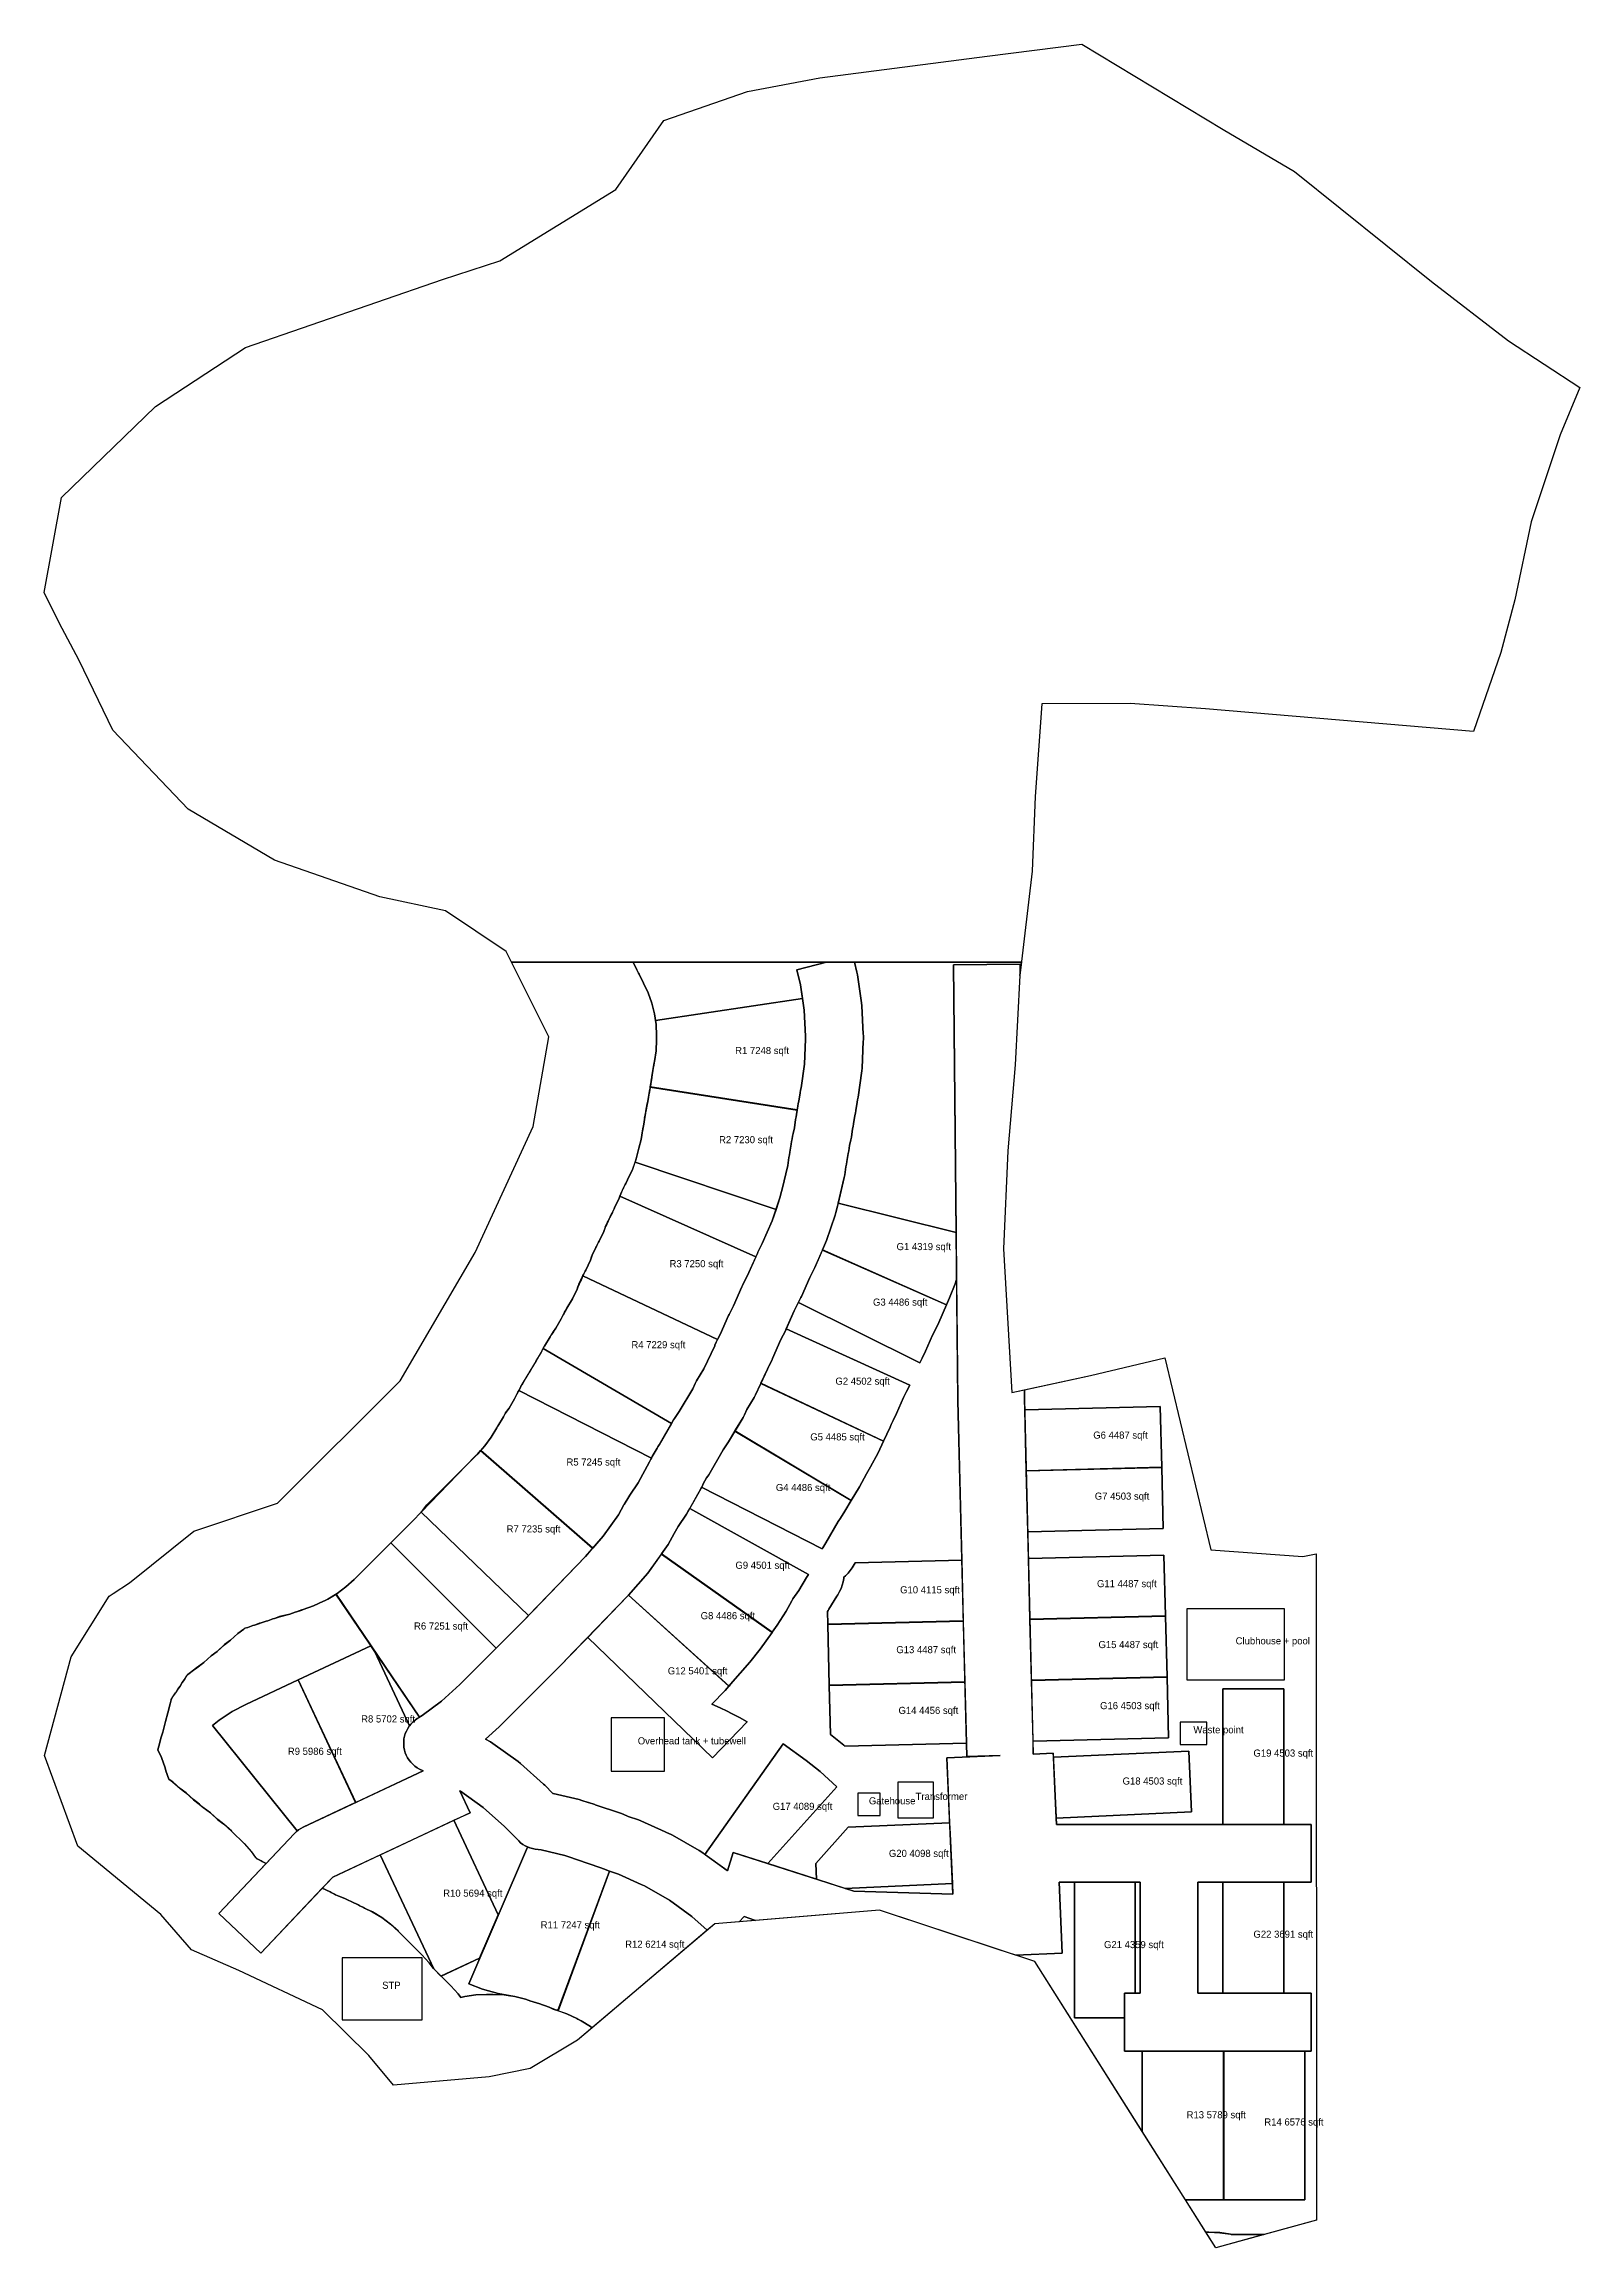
# Model space of a CAD drawing. Header units: metres. Extents: x 119 to 464, y -551 to -55.
import ezdxf

# ---------------------------------------------------------------- set-up
doc = ezdxf.new("R2010")
doc.units = ezdxf.units.M
for name, color, linetype in [('AMENITIES', 6, 'Continuous'), ('COLONY', 3, 'Continuous'), ('GARDENS', 82, 'Continuous'), ('PLOTS', 1, 'Continuous'), ('RESORT', 2, 'Continuous'), ('RIVER_PARK', 62, 'Continuous'), ('ROADS', 8, 'Continuous'), ('TEXT', 7, 'Continuous')]:
    doc.layers.add(name, color=color, linetype=linetype)

msp = doc.modelspace()

# ---------------------------------------------------------------- linework, layer by layer
at = {"layer": 'AMENITIES'}
for points in [[(398, -423), (398, -407), (376, -407), (376, -423), (398, -423)], [(258.5, -443.5), (258.5, -431.5), (246.5, -431.5), (246.5, -443.5), (258.5, -443.5)], [(380.5, -437.5), (380.5, -432.5), (374.5, -432.5), (374.5, -437.5), (380.5, -437.5)], [(319, -454), (319, -446), (311, -446), (311, -454), (319, -454)], [(307, -453.5), (307, -448.5), (302, -448.5), (302, -453.5), (307, -453.5)], [(204, -499.5), (204, -485.5), (186, -485.5), (186, -499.5), (204, -499.5)]]:
    msp.add_lwpolyline(points, close=True, dxfattribs=at)
at = {"layer": 'COLONY'}
msp.add_lwpolyline([(134.46, -403.57), (134.47, -403.57), (138.14, -401.17), (152.63, -389.56), (171.45, -383.25), (199.04, -355.71), (215.94, -326.8), (228.99, -298.46), (232.53, -278.27), (224.09, -261.53), (338.8, -261.53), (338.45, -264.51), (337.37, -284.59), (335.73, -303.96), (334.81, -325.98), (336.67, -358.3), (354.35, -354.51), (371.09, -350.54), (381.41, -393.75), (402.15, -395.22), (405.14, -394.62), (405.22, -544.52), (382.54, -550.79), (341.84, -486.36), (306.87, -474.77), (269.83, -477.85), (238.95, -504.08), (228.26, -510.4), (219.08, -512.33), (197.55, -514.21), (192, -507.53), (181.61, -497.21), (162.72, -488.41), (152.07, -483.7), (145.18, -475.79), (126.55, -460.41), (119.01, -439.97), (125.07, -417.78), (133.6, -404.13), (134.46, -403.57)], close=True, dxfattribs=at)
at = {"layer": 'GARDENS'}
for points in [[(294.97, -261.53), (288.27, -263.2), (289.12, -266.59), (289.58, -269.71), (256.5, -274.62), (256.28, -273.12), (256.28, -273.12), (255.68, -270.74), (255.68, -270.74), (254.86, -268.43), (254.86, -268.43), (253.81, -266.21), (253.81, -266.21), (253.68, -266), (253.31, -265.21), (253.31, -265.21), (253.18, -265), (252.81, -264.21), (252.81, -264.21), (252.68, -264), (252.31, -263.21), (252.31, -263.21), (252.18, -263), (251.81, -262.21), (251.81, -262.21), (251.68, -262), (251.46, -261.53), (294.97, -261.53)], [(323.5, -262.08), (324.12, -322.36), (297.61, -315.72), (298.96, -309.98), (299.07, -309.39), (299.33, -307.52), (299.46, -306.98), (299.57, -306.39), (299.83, -304.52), (299.96, -303.98), (300.07, -303.39), (300.16, -302.75), (300.46, -301.48), (300.57, -300.89), (300.83, -299.02), (300.96, -298.48), (301.07, -297.89), (301.33, -296.02), (301.46, -295.48), (301.57, -294.89), (301.83, -293.02), (301.96, -292.48), (302.07, -291.89), (302.91, -285.92), (302.96, -285.32), (303.24, -279.3), (303.25, -279), (303.25, -278), (303.24, -277.68), (302.93, -271.31), (302.87, -270.68), (301.93, -264.37), (301.81, -263.74), (301.25, -261.53), (338.8, -261.53), (338.52, -263.94), (338.5, -261.92), (323.5, -262.08)], [(255.64, -287.59), (255.54, -288.14), (255.64, -287.45), (255.64, -287.45), (255.64, -287.43), (255.69, -287.23), (255.64, -287.59)], [(256.14, -284.59), (256.04, -285.14), (256.14, -284.45), (256.14, -284.45), (256.14, -284.43), (256.19, -284.23), (256.14, -284.59)], [(255.14, -290.59), (255.04, -291.14), (255.14, -290.45), (255.14, -290.45), (255.14, -290.43), (255.19, -290.23), (255.14, -290.59)], [(288.39, -294.72), (288.38, -294.77), (288.38, -294.77), (255.32, -289.62), (255.33, -289.57), (288.39, -294.72)], [(254.15, -296), (254.14, -296.09), (254.04, -296.64), (254.14, -295.95), (254.14, -295.95), (254.14, -295.93), (254.24, -295.53), (254.15, -296)], [(254.32, -295.13), (254.46, -294.14), (254.62, -293.52), (254.32, -295.13)], [(253.64, -299.09), (253.54, -299.64), (253.64, -298.95), (253.64, -298.95), (253.64, -298.93), (253.69, -298.73), (253.64, -299.09)], [(283.62, -317.15), (282.77, -319.7), (280.51, -324.8), (279.53, -326.75), (279.4, -327.02), (279.06, -327.79), (248.5, -314.16), (248.84, -313.22), (249.18, -312.5), (249.31, -312.29), (249.31, -312.29), (249.68, -311.5), (249.81, -311.29), (249.81, -311.29), (250.18, -310.5), (250.31, -310.29), (250.31, -310.29), (251.36, -308.07), (251.36, -308.07), (251.92, -306.48), (283.62, -317.15)], [(247.2, -317.01), (246.82, -317.76), (247.18, -317), (247.26, -316.87), (247.2, -317.01)], [(246.07, -319.27), (245.28, -320.95), (245.19, -321.15), (245.34, -320.72), (245.68, -320), (245.81, -319.79), (245.81, -319.79), (246.18, -319), (246.3, -318.8), (246.07, -319.27)], [(246.32, -318.76), (246.68, -318), (246.8, -317.8), (246.32, -318.76)], [(325.4, -396.05), (301.44, -396.65), (300.97, -397.41), (300.96, -397.43), (300.96, -397.43), (300.77, -397.76), (300.32, -398.41), (299.81, -399.01), (299.23, -399.56), (298.85, -399.86), (298.83, -400.17), (298.7, -400.94), (298.5, -401.7), (298.23, -402.43), (297.88, -403.13), (297.48, -403.86), (297.29, -404.17), (295.51, -407.07), (295.31, -407.38), (295.18, -407.58), (295.25, -410.48), (325.74, -409.71), (325.74, -409.76), (295.25, -410.53), (295.59, -424.19), (326.08, -423.43), (326.08, -423.48), (295.59, -424.24), (295.87, -435.24), (298.52, -437.37), (298.85, -437.65), (299.09, -437.87), (326.43, -437.19), (326.5, -440.19), (334, -440), (322.01, -440.53), (322.66, -455.13), (299.87, -456.14), (292.54, -464.31), (292.69, -467.82), (281.78, -464.32), (297.31, -447.03), (293.5, -443.6), (290.41, -441.12), (285.23, -437.38), (267.59, -462.27), (266.93, -461.78), (266.34, -461.41), (260.28, -457.96), (259.98, -457.8), (258.98, -457.3), (258.7, -457.17), (253.19, -454.73), (252.63, -454.51), (250.36, -453.75), (249.19, -453.23), (248.63, -453.01), (242.92, -451.09), (242.83, -451.06), (241.42, -450.59), (241.33, -450.56), (239.92, -450.09), (239.34, -449.92), (233.48, -448.54), (233.39, -448.52), (231.56, -446.69), (231.31, -446.45), (226.12, -441.8), (225.58, -441.36), (219.93, -437.28), (219.34, -436.91), (218.28, -436.31), (221.34, -433.52), (221.56, -433.31), (235.31, -419.56), (235.35, -419.52), (236.15, -418.7), (236.19, -418.66), (241.24, -413.43), (269.29, -440.52), (277.08, -432.43), (275.37, -431.45), (273.62, -430.52), (272.62, -430.02), (271.06, -429.29), (269.15, -428.44), (272.13, -425.35), (272.99, -424.41), (250.38, -403.95), (250.38, -403.95), (250.41, -403.92), (250.41, -403.92), (273.03, -424.37), (273.4, -423.97), (277.73, -419), (280.05, -416.05), (282.7, -412.3), (257.81, -394.68), (257.83, -394.64), (282.73, -412.26), (283.85, -410.67), (285.86, -407.51), (287.17, -405.18), (287.42, -404.77), (288.7, -402.88), (290.48, -399.98), (290.88, -399.26), (264.24, -384.41), (266.69, -379.98), (266.87, -379.62), (293.99, -393.52), (294.04, -393.41), (294.11, -393.29), (294.83, -392.13), (297.62, -387.33), (298.12, -386.58), (299.09, -385.05), (300.52, -382.66), (274.34, -367), (274.37, -366.96), (300.54, -382.62), (302.36, -379.58), (303.93, -376.62), (304.86, -375.08), (306.56, -371.88), (307.78, -369.31), (280.2, -356.29), (280.22, -356.24), (307.8, -369.26), (309.28, -366.13), (309.53, -365.51), (309.98, -364.62), (310.71, -363.06), (312.32, -359.44), (312.98, -358.12), (313.67, -356.65), (285.92, -343.99), (287.72, -339.93), (288.66, -338.05), (315.94, -351.69), (316.48, -350.62), (317.21, -349.06), (318.82, -345.44), (319.48, -344.12), (320.21, -342.56), (321.95, -338.64), (294.07, -326.28), (294.09, -326.23), (321.97, -338.59), (322.65, -337.06), (323.9, -333.86), (324.22, -332.89), (324.5, -360.08), (324.5, -360.19), (325.4, -396.05)], [(243.07, -325.77), (242.28, -327.45), (242.19, -327.65), (242.34, -327.22), (242.68, -326.5), (242.81, -326.29), (242.81, -326.29), (243.18, -325.5), (243.3, -325.3), (243.07, -325.77)], [(243.7, -324.51), (243.32, -325.26), (243.68, -324.5), (243.76, -324.37), (243.7, -324.51)], [(240.2, -332), (240.18, -332.05), (270.46, -346.4), (270.43, -346.44), (240.16, -332.09), (239.66, -333.27), (239.65, -333.26), (239.06, -334.5), (239.34, -333.72), (239.68, -333), (239.81, -332.79), (239.81, -332.79), (240.18, -332), (240.3, -331.8), (240.2, -332)], [(240.7, -331.01), (240.32, -331.76), (240.68, -331), (240.76, -330.87), (240.7, -331.01)], [(235.7, -340.96), (236.05, -340.22), (236.31, -339.79), (236.31, -339.79), (236.4, -339.59), (236.51, -339.45), (235.7, -340.96)], [(232.91, -345.58), (232.89, -345.6), (232.9, -345.59), (232.93, -345.56), (232.91, -345.58)], [(233.51, -344.68), (233.15, -345.22), (233.52, -344.6), (233.7, -344.36), (233.51, -344.68)], [(260.12, -365.27), (257.31, -370.12), (257.05, -370.52), (256.83, -370.86), (255.76, -372.7), (255.57, -373.08), (225.76, -357.91), (225.32, -358.71), (225.55, -358.22), (225.81, -357.79), (225.81, -357.79), (226.18, -357), (226.31, -356.79), (226.31, -356.79), (226.4, -356.59), (226.54, -356.4), (226.55, -356.39), (227.81, -354.29), (227.81, -354.29), (227.9, -354.09), (228.04, -353.9), (228.05, -353.89), (229.31, -351.79), (229.31, -351.79), (229.4, -351.59), (229.54, -351.4), (229.55, -351.39), (230.81, -349.29), (230.81, -349.29), (231.18, -348.5), (231.23, -348.42), (260.12, -365.27)], [(402.15, -395.22), (405.14, -394.62), (405.22, -544.52), (393.39, -547.79), (393.39, -547.79), (393.39, -547.79), (393.39, -547.79), (393.39, -547.79), (393.39, -547.79), (393.39, -547.79), (393.39, -547.79), (393.38, -547.78), (393.38, -547.78), (393.38, -547.78), (393.38, -547.78), (393.38, -547.78), (393.38, -547.78), (392.5, -547.74), (392.5, -547.74), (385.96, -547.74), (385.88, -547.72), (385.88, -547.72), (383.45, -547.36), (383.45, -547.36), (381, -547.24), (381, -547.24), (380.31, -547.24), (380.3, -547.24), (380.3, -547.24), (380.3, -547.24), (380.3, -547.24), (380.3, -547.24), (380.3, -547.24), (375.73, -540), (384.29, -540), (384.29, -506.5), (384.34, -506.5), (384.34, -540), (402.58, -540), (402.58, -506.5), (404, -506.5), (404, -493.5), (397.86, -493.5), (397.86, -468.5), (404, -468.5), (404, -455.5), (397.86, -455.5), (397.86, -425), (384.15, -425), (384.15, -455.5), (346.7, -455.5), (346.64, -454.07), (377.11, -452.71), (376.5, -439.01), (346.03, -440.36), (345.99, -439.47), (341.49, -439.67), (341.42, -436.81), (371.91, -436.05), (371.57, -422.34), (341.08, -423.1), (341.08, -423.05), (371.57, -422.29), (371.23, -408.63), (340.74, -409.39), (340.74, -409.34), (371.23, -408.58), (370.88, -394.92), (340.39, -395.68), (340.24, -389.68), (370.73, -388.92), (370.39, -375.21), (339.9, -375.97), (339.9, -375.92), (370.39, -375.16), (370.05, -361.49), (339.56, -362.26), (339.5, -359.87), (339.48, -357.7), (354.35, -354.51), (371.09, -350.54), (381.41, -393.75), (402.15, -395.22)], [(222.55, -363.27), (222.6, -363.17), (222.71, -363.03), (222.55, -363.27)], [(242.38, -393.35), (242.35, -393.38), (217.14, -371.4), (217.18, -371.37), (242.38, -393.35)], [(216.03, -372.59), (203.81, -385.25), (227.91, -408.52), (226.85, -409.61), (226.1, -410.39), (220.66, -415.82), (196.98, -392.14), (202.43, -386.68), (202.44, -386.68), (204.08, -384.87), (204.08, -384.87), (205.03, -383.59), (216.07, -372.55), (216.03, -372.59)], [(203.43, -431.4), (202.91, -431.71), (202.4, -432.07), (201.92, -432.47), (201.48, -432.92), (201.16, -433.31), (193.38, -416.69), (192.43, -415.31), (176.12, -422.96), (189.06, -450.57), (189.02, -450.6), (176.07, -422.98), (164.3, -428.5), (161.22, -430.12), (158.32, -432.02), (156.8, -433.23), (175.91, -456.96), (175.71, -457.11), (175.27, -457.54), (168.92, -464.27), (168.92, -464.27), (168.92, -464.27), (168.91, -464.27), (168.79, -464.19), (168.79, -464.19), (168, -463.82), (167.79, -463.69), (167.79, -463.69), (167, -463.32), (166.85, -463.23), (166.53, -462.91), (165.58, -461.63), (165.58, -461.63), (163.94, -459.82), (163.93, -459.82), (161.18, -457.07), (161.18, -457.06), (159.37, -455.42), (159.37, -455.42), (158.04, -454.43), (156.37, -452.92), (156.37, -452.92), (154.75, -451.72), (153.87, -450.92), (153.87, -450.92), (152.54, -449.93), (150.87, -448.42), (150.87, -448.42), (149.54, -447.43), (147.87, -445.92), (147.87, -445.92), (147.02, -445.29), (146.36, -443.43), (146.36, -443.43), (146.36, -443.43), (146.18, -442.74), (146.18, -442.74), (145.36, -440.43), (145.36, -440.43), (144.56, -438.75), (144.78, -437.88), (144.78, -437.88), (144.78, -437.87), (145.27, -435.91), (145.68, -434.76), (145.68, -434.76), (146.28, -432.38), (146.28, -432.38), (146.28, -432.37), (146.78, -430.38), (146.78, -430.38), (146.78, -430.37), (147.28, -428.38), (147.28, -428.38), (147.28, -428.37), (147.51, -427.44), (147.54, -427.4), (147.55, -427.39), (148.02, -426.6), (148.54, -425.9), (148.55, -425.89), (149.02, -425.1), (149.54, -424.4), (149.55, -424.39), (150.02, -423.6), (150.54, -422.9), (150.55, -422.89), (151.02, -422.1), (151.27, -421.77), (152.87, -420.58), (152.87, -420.58), (152.97, -420.49), (154.87, -419.08), (154.87, -419.08), (156.54, -417.57), (157.87, -416.58), (157.87, -416.58), (159.54, -415.07), (160.87, -414.08), (160.87, -414.08), (162.54, -412.57), (163.87, -411.58), (163.87, -411.58), (164.13, -411.34), (164.76, -411.18), (164.76, -411.18), (165.92, -410.77), (166.26, -410.68), (166.26, -410.68), (167.42, -410.27), (167.76, -410.18), (167.76, -410.18), (168.92, -409.77), (169.26, -409.68), (169.26, -409.68), (170.42, -409.27), (170.76, -409.18), (170.76, -409.18), (171.91, -408.77), (174.26, -408.18), (174.26, -408.18), (175.42, -407.77), (175.76, -407.68), (175.76, -407.68), (176.92, -407.27), (177.26, -407.18), (177.26, -407.18), (179.57, -406.36), (179.57, -406.36), (181.79, -405.31), (181.79, -405.31), (182, -405.18), (182.79, -404.81), (182.79, -404.81), (184.62, -403.71), (203.43, -431.4)], [(216.89, -485.57), (221.09, -475.82), (211.14, -454.58), (214.76, -452.89), (212.44, -447.94), (212.61, -448.04), (217.69, -451.7), (222.49, -456.01), (225.71, -459.23), (226.15, -459.63), (226.63, -459.99), (227.14, -460.31), (227.68, -460.57), (227.72, -460.59), (214.46, -491.34), (217.58, -492.55), (221.13, -493.56), (223.73, -494.05), (222.45, -493.86), (222.45, -493.86), (220, -493.74), (220, -493.74), (218.5, -493.74), (218.5, -493.74), (216.05, -493.86), (216.05, -493.86), (213.62, -494.22), (213.62, -494.22), (212.69, -494.45), (212.08, -493.63), (212.08, -493.63), (210.44, -491.82), (210.43, -491.82), (208.24, -489.62), (216.89, -485.57)], [(183.88, -467.36), (194.58, -462.35), (206.59, -487.97), (206.53, -487.91), (205.58, -486.63), (205.58, -486.63), (203.94, -484.82), (203.93, -484.82), (198.68, -479.57), (198.68, -479.56), (196.87, -477.92), (196.87, -477.92), (194.9, -476.46), (194.89, -476.45), (192.79, -475.19), (192.79, -475.19), (192, -474.82), (191.79, -474.69), (191.79, -474.69), (191, -474.32), (190.79, -474.19), (190.79, -474.19), (190, -473.82), (189.79, -473.69), (189.79, -473.69), (189, -473.32), (188.79, -473.19), (188.79, -473.19), (186.57, -472.14), (186.57, -472.14), (185.22, -471.66), (184.5, -471.32), (184.29, -471.19), (184.29, -471.19), (183.5, -470.82), (183.29, -470.69), (183.29, -470.69), (181.52, -469.86), (183.88, -467.36)], [(246.13, -466.04), (246.17, -466.05), (246.17, -466.05), (234.56, -497.42), (234.51, -497.41), (246.13, -466.04)], [(299.17, -469.9), (323.27, -468.83), (323.37, -471.18), (301.11, -470.53), (299.17, -469.9)], [(347.99, -484.47), (347.28, -468.5), (350.72, -468.5), (350.72, -499), (362, -499), (362, -506.5), (366, -506.5), (366, -524.61), (341.84, -486.36), (337.53, -484.93), (347.99, -484.47)], [(364.43, -493.5), (364.43, -468.5), (365.5, -468.5), (365.5, -493.5), (364.43, -493.5)], [(384.15, -468.5), (384.15, -493.5), (378.5, -493.5), (378.5, -468.5), (384.15, -468.5)], [(275.35, -477.39), (276.47, -476.26), (279.02, -477.09), (275.35, -477.39)], [(234.11, -497.28), (233.92, -497.23), (233.49, -497.08), (233.01, -496.85), (234.11, -497.28)]]:
    msp.add_lwpolyline(points, close=True, dxfattribs=at)
at = {"layer": 'PLOTS'}
for points in [[(255.64, -287.59), (255.7, -287.14), (255.77, -286.88), (255.99, -285.4), (256.14, -284.59), (256.2, -284.14), (256.27, -283.88), (256.63, -281.45), (256.75, -279), (256.75, -278), (256.63, -275.55), (256.49, -274.62), (289.58, -269.71), (289.96, -272.27), (290.25, -278.16), (290.25, -278.85), (289.99, -284.42), (289.24, -289.79), (289.11, -290.33), (289, -290.92), (288.74, -292.79), (288.61, -293.33), (288.5, -293.92), (288.39, -294.72), (255.32, -289.57), (255.49, -288.4), (255.64, -287.59)], [(253.64, -299.09), (253.7, -298.64), (253.77, -298.38), (253.99, -296.9), (254.14, -296.09), (254.15, -296), (254.65, -293.36), (254.77, -292.88), (254.99, -291.4), (255.14, -290.59), (255.2, -290.14), (255.27, -289.88), (255.31, -289.62), (288.38, -294.77), (288.38, -294.77), (288.24, -295.79), (288.11, -296.33), (288, -296.92), (287.74, -298.79), (287.44, -300.05), (287.33, -300.65), (287.24, -301.29), (287.11, -301.83), (287, -302.42), (286.74, -304.29), (286.61, -304.83), (286.5, -305.42), (286.24, -307.29), (284.99, -312.57), (284.83, -313.13), (284.49, -314.56), (283.62, -317.15), (251.91, -306.48), (252.17, -305.76), (252.77, -303.38), (252.77, -303.37), (253.27, -301.38), (253.49, -299.9), (253.64, -299.09)], [(240.7, -331.01), (240.79, -330.8), (240.8, -330.78), (241.85, -328.57), (242.13, -327.77), (242.28, -327.45), (243.07, -325.77), (243.7, -324.51), (243.79, -324.3), (243.8, -324.28), (244.85, -322.07), (245.13, -321.27), (245.28, -320.95), (246.07, -319.27), (247.2, -317.01), (247.29, -316.8), (247.3, -316.78), (248.35, -314.57), (248.49, -314.16), (279.06, -327.79), (277.51, -331.3), (276.03, -334.25), (275.9, -334.52), (274.01, -338.8), (273.03, -340.75), (272.9, -341.02), (271.01, -345.3), (270.46, -346.4), (240.18, -332.05), (240.2, -332), (240.7, -331.01)], [(294.99, -324.13), (296.91, -318.42), (297.08, -317.84), (297.42, -316.41), (297.58, -315.84), (297.61, -315.72), (324.12, -322.36), (324.22, -332.89), (323.9, -333.86), (322.65, -337.06), (321.97, -338.59), (294.09, -326.23), (294.77, -324.69), (294.99, -324.13)], [(289.33, -336.7), (291.22, -332.43), (292.2, -330.48), (292.33, -330.2), (294.07, -326.28), (321.95, -338.64), (320.21, -342.56), (319.48, -344.12), (318.82, -345.44), (317.21, -349.06), (316.48, -350.62), (315.94, -351.69), (288.66, -338.05), (289.2, -336.98), (289.33, -336.7)], [(232.91, -345.58), (233.51, -344.68), (233.76, -344.27), (234.04, -343.89), (235.3, -341.78), (235.6, -341.14), (236.54, -339.38), (237.8, -337.28), (238.85, -335.07), (239.02, -334.59), (239.65, -333.26), (239.66, -333.27), (240.16, -332.09), (270.43, -346.44), (270.16, -346.98), (269.86, -347.7), (269.81, -347.85), (267.36, -353.03), (265.74, -355.74), (265.44, -356.3), (264.86, -357.53), (261.84, -362.58), (260.79, -364.16), (260.57, -364.5), (260.12, -365.27), (231.22, -348.41), (231.3, -348.28), (231.39, -348.08), (231.54, -347.89), (232.8, -345.78), (232.85, -345.68), (232.91, -345.58)], [(281.94, -352.52), (281.97, -352.44), (282.7, -350.98), (282.83, -350.7), (284.72, -346.43), (285.7, -344.48), (285.83, -344.2), (285.92, -343.99), (313.67, -356.65), (312.98, -358.12), (312.32, -359.44), (310.71, -363.06), (309.98, -364.62), (309.53, -365.51), (309.28, -366.13), (307.8, -369.26), (280.22, -356.24), (281.7, -353.11), (281.94, -352.52)], [(276.48, -363.37), (277.06, -362.14), (278.68, -359.43), (278.98, -358.87), (280.2, -356.29), (307.78, -369.31), (306.56, -371.88), (304.86, -375.08), (303.93, -376.62), (302.36, -379.58), (300.54, -382.62), (274.37, -366.96), (276.18, -363.93), (276.48, -363.37)], [(222.78, -362.92), (223.54, -361.89), (224.8, -359.78), (225.24, -358.85), (225.76, -357.91), (255.57, -373.08), (255.43, -373.35), (255.17, -373.95), (252.57, -378.65), (250.71, -381.39), (250.46, -381.78), (249.44, -383.53), (249.4, -383.6), (248.15, -385.82), (244.73, -390.66), (242.38, -393.35), (217.17, -371.36), (218.08, -370.36), (219.54, -368.39), (220.8, -366.28), (220.89, -366.08), (221.04, -365.89), (222.3, -363.78), (222.51, -363.34), (222.78, -362.92)], [(370.05, -361.49), (370.39, -375.16), (339.9, -375.92), (339.56, -362.26), (370.05, -361.49)], [(216.16, -372.44), (216.43, -372.18), (217.14, -371.4), (217.14, -371.4), (242.35, -393.38), (240.72, -395.25), (227.91, -408.52), (203.81, -385.25), (216.03, -372.59), (216.16, -372.44)], [(267.19, -378.91), (267.97, -377.56), (268.24, -377.16), (268.46, -376.82), (271.71, -371.2), (272.74, -369.66), (272.91, -369.39), (274.34, -367), (300.52, -382.66), (299.09, -385.05), (298.12, -386.58), (297.62, -387.33), (294.83, -392.13), (294.11, -393.29), (294.04, -393.41), (293.99, -393.52), (266.87, -379.62), (266.96, -379.45), (267.19, -378.91)], [(340.24, -389.68), (339.9, -375.97), (370.39, -375.21), (370.73, -388.92), (340.24, -389.68)], [(259.31, -392.5), (260.7, -390.03), (261.58, -388.51), (263.48, -385.72), (263.8, -385.21), (264.24, -384.41), (290.88, -399.26), (290.48, -399.98), (288.7, -402.88), (287.42, -404.77), (287.17, -405.18), (285.86, -407.51), (283.85, -410.67), (282.73, -412.26), (257.83, -394.64), (258.95, -393.06), (259.31, -392.5)], [(220.66, -415.82), (212.47, -424.01), (208.35, -427.76), (204.02, -431.03), (203.43, -431.4), (184.61, -403.7), (184.89, -403.54), (186.86, -402.08), (188.68, -400.43), (196.97, -392.13), (220.66, -415.82)], [(255.15, -398.44), (257.81, -394.68), (282.7, -412.3), (280.05, -416.05), (277.73, -419), (273.4, -423.97), (273.03, -424.37), (250.41, -403.92), (254.74, -398.96), (255.15, -398.44)], [(295.18, -407.58), (295.31, -407.38), (295.51, -407.07), (297.29, -404.17), (297.48, -403.86), (297.88, -403.13), (298.23, -402.43), (298.5, -401.7), (298.7, -400.94), (298.83, -400.17), (298.85, -399.86), (299.23, -399.56), (299.81, -399.01), (300.32, -398.41), (300.77, -397.76), (300.96, -397.43), (300.96, -397.43), (300.97, -397.41), (301.44, -396.65), (325.4, -396.05), (325.74, -409.71), (295.25, -410.48), (295.18, -407.58)], [(370.88, -394.92), (371.23, -408.58), (340.74, -409.34), (340.39, -395.68), (370.88, -394.92)], [(250.19, -404.16), (250.38, -403.95), (250.38, -403.95), (272.99, -424.41), (272.13, -425.35), (269.15, -428.44), (271.06, -429.29), (272.62, -430.02), (273.62, -430.52), (275.37, -431.45), (277.08, -432.43), (269.29, -440.52), (241.24, -413.43), (250.19, -404.16)], [(295.25, -410.53), (325.74, -409.76), (326.08, -423.43), (295.59, -424.19), (295.25, -410.53)], [(371.23, -408.63), (371.57, -422.29), (341.08, -423.05), (340.74, -409.39), (371.23, -408.63)], [(201.16, -433.31), (201.08, -433.41), (200.74, -433.93), (200.44, -434.49), (200.21, -435.07), (200.03, -435.67), (199.9, -436.28), (199.84, -436.91), (199.84, -437.54), (199.9, -438.16), (200.02, -438.78), (200.19, -439.38), (200.43, -439.96), (200.72, -440.52), (201.06, -441.04), (201.45, -441.53), (201.89, -441.98), (202.36, -442.39), (202.88, -442.75), (203.42, -443.06), (204.23, -443.46), (189.06, -450.57), (176.12, -422.96), (192.43, -415.31), (193.38, -416.69), (201.16, -433.31)], [(161.22, -430.12), (164.3, -428.5), (176.07, -422.98), (189.02, -450.6), (177.24, -456.11), (176.7, -456.4), (176.19, -456.73), (175.91, -456.96), (156.8, -433.23), (158.32, -432.02), (161.22, -430.12)], [(299.09, -437.87), (298.85, -437.65), (298.52, -437.37), (295.87, -435.24), (295.59, -424.24), (326.08, -423.48), (326.43, -437.19), (299.09, -437.87)], [(341.42, -436.81), (341.08, -423.1), (371.57, -422.34), (371.91, -436.05), (341.42, -436.81)], [(384.15, -425), (397.86, -425), (397.86, -455.5), (384.15, -455.5), (384.15, -425)], [(272.58, -465.86), (267.59, -462.27), (285.23, -437.38), (290.41, -441.12), (293.5, -443.6), (297.31, -447.03), (281.78, -464.32), (273.99, -461.81), (272.67, -465.93), (272.58, -465.86)], [(346.64, -454.07), (346.27, -445.84), (346.03, -440.36), (376.5, -439.01), (377.11, -452.71), (346.64, -454.07)], [(221.09, -475.82), (216.89, -485.57), (208.23, -489.63), (206.6, -488), (194.58, -462.35), (196.35, -461.51), (211.14, -454.58), (221.09, -475.82)], [(299.17, -469.9), (292.69, -467.82), (292.54, -464.31), (299.87, -456.14), (322.66, -455.13), (322.77, -457.6), (323.27, -468.83), (299.17, -469.9)], [(221.13, -493.56), (217.58, -492.55), (214.46, -491.34), (227.72, -460.59), (228.24, -460.79), (228.81, -460.96), (229.4, -461.07), (230.79, -461.26), (236.06, -462.51), (237.23, -462.9), (237.25, -462.9), (238.74, -463.4), (244.2, -465.24), (245.37, -465.75), (245.93, -465.97), (246.13, -466.04), (234.5, -497.42), (234.26, -497.33), (234.19, -497.31), (232.88, -496.8), (232.57, -496.65), (230.26, -495.83), (229.92, -495.74), (228.76, -495.33), (228.42, -495.24), (227.26, -494.83), (224.88, -494.23), (223.98, -494.1), (221.13, -493.56)], [(248.2, -466.73), (253.3, -468.99), (254.01, -469.35), (259.61, -472.54), (264.69, -476.2), (268.13, -479.29), (242.22, -501.3), (242.28, -501.25), (241.89, -500.96), (239.78, -499.7), (239, -499.33), (238.78, -499.2), (236.57, -498.15), (234.55, -497.43), (246.17, -466.05), (246.17, -466.05), (248.2, -466.73)], [(350.72, -468.5), (364.43, -468.5), (364.43, -493.5), (362, -493.5), (362, -499), (350.72, -499), (350.72, -468.5)], [(384.15, -468.5), (397.86, -468.5), (397.86, -493.5), (384.15, -493.5), (384.15, -468.5)], [(366, -524.61), (366, -506.5), (384.29, -506.5), (384.29, -540), (375.73, -540), (366, -524.61)], [(402.58, -506.5), (402.58, -540), (384.34, -540), (384.34, -506.5), (402.58, -506.5)]]:
    msp.add_lwpolyline(points, close=True, dxfattribs=at)
at = {"layer": 'RESORT'}
msp.add_lwpolyline([(222.88, -259.14), (209.26, -249.96), (194.47, -246.82), (170.8, -238.57), (151.35, -227.07), (134.39, -209.29), (126.82, -193.61), (122.36, -185.17), (118.94, -178.32), (122.83, -156.97), (143.97, -136.46), (164.23, -123.19), (208.6, -107.93), (221.48, -103.71), (247.6, -87.66), (258.4, -72.16), (277.21, -65.62), (293.47, -62.5), (331.12, -57.65), (352.37, -54.94), (384.19, -74.16), (400.25, -83.6), (431.09, -108.36), (448.39, -121.73), (464.45, -132.24), (460.01, -142.83), (453.45, -162.43), (449.83, -179.95), (446.64, -191.8), (440.55, -209.62), (380.23, -204.48), (363.26, -203.28), (343.39, -203.37), (341.9, -224.25), (341.2, -241.03), (338.45, -264.51), (338.8, -261.53), (224.09, -261.53), (222.88, -259.14)], close=True, dxfattribs=at)
at = {"layer": 'RIVER_PARK'}
for points in [[(252.17, -263), (252.3, -263.22), (252.67, -264), (252.8, -264.22), (253.17, -265), (253.3, -265.22), (253.67, -266), (253.8, -266.22), (254.85, -268.43), (255.67, -270.74), (256.27, -273.12), (256.63, -275.55), (256.75, -278), (256.75, -279), (256.63, -281.45), (256.27, -283.88), (256.13, -284.43), (256.13, -284.45), (255.77, -286.88), (255.63, -287.43), (255.63, -287.45), (255.27, -289.88), (255.13, -290.43), (255.13, -290.45), (254.77, -292.88), (254.45, -294.14), (254.27, -295.38), (254.13, -295.93), (254.13, -295.95), (253.77, -298.38), (253.63, -298.93), (253.63, -298.95), (253.27, -301.38), (252.77, -303.37), (252.77, -303.38), (252.17, -305.76), (251.35, -308.07), (250.3, -310.28), (250.17, -310.5), (249.8, -311.28), (249.67, -311.5), (249.3, -312.28), (249.17, -312.5), (248.83, -313.22), (248.35, -314.57), (247.3, -316.78), (247.17, -317), (246.8, -317.78), (246.67, -318), (246.3, -318.78), (246.17, -319), (245.8, -319.78), (245.67, -320), (245.33, -320.72), (244.85, -322.07), (243.8, -324.28), (243.67, -324.5), (243.3, -325.28), (243.17, -325.5), (242.8, -326.28), (242.67, -326.5), (242.33, -327.22), (241.85, -328.57), (240.8, -330.78), (240.67, -331), (240.3, -331.78), (240.17, -332), (239.8, -332.78), (239.67, -333), (239.33, -333.72), (238.85, -335.07), (237.8, -337.28), (236.54, -339.39), (236.39, -339.58), (236.3, -339.78), (236.04, -340.21), (235.3, -341.78), (234.04, -343.89), (233.51, -344.6), (233.04, -345.39), (232.89, -345.58), (232.8, -345.78), (231.54, -347.89), (231.39, -348.08), (231.3, -348.28), (231.17, -348.5), (230.8, -349.28), (229.54, -351.39), (229.39, -351.58), (229.3, -351.78), (228.04, -353.89), (227.89, -354.08), (227.8, -354.28), (226.54, -356.39), (226.39, -356.58), (226.3, -356.78), (226.17, -357), (225.8, -357.78), (225.54, -358.21), (224.8, -359.78), (223.54, -361.89), (222.59, -363.16), (222.3, -363.78), (221.04, -365.89), (220.89, -366.08), (220.8, -366.28), (219.54, -368.39), (218.08, -370.36), (216.43, -372.18), (205.02, -383.58), (204.08, -384.86), (202.43, -386.68), (188.68, -400.43), (186.86, -402.08), (184.89, -403.54), (182.78, -404.8), (182, -405.17), (181.78, -405.3), (179.57, -406.35), (177.26, -407.17), (176.92, -407.26), (175.76, -407.67), (175.42, -407.76), (174.26, -408.17), (171.91, -408.76), (170.76, -409.17), (170.42, -409.26), (169.26, -409.67), (168.92, -409.76), (167.76, -410.17), (167.42, -410.26), (166.26, -410.67), (165.92, -410.76), (164.76, -411.17), (164.13, -411.33), (163.86, -411.58), (162.53, -412.56), (160.86, -414.08), (159.53, -415.06), (157.86, -416.58), (156.53, -417.56), (154.86, -419.08), (152.96, -420.48), (152.86, -420.58), (151.26, -421.76), (151.01, -422.1), (150.54, -422.89), (150.01, -423.6), (149.54, -424.39), (149.01, -425.1), (148.54, -425.89), (148.01, -426.6), (147.54, -427.39), (147.51, -427.43), (147.27, -428.37), (147.27, -428.38), (146.77, -430.37), (146.77, -430.38), (146.27, -432.37), (146.27, -432.38), (145.67, -434.76), (145.26, -435.91), (144.77, -437.87), (144.77, -437.88), (144.55, -438.75), (145.35, -440.43), (146.17, -442.74), (146.35, -443.43), (146.35, -443.43), (147.01, -445.3), (147.86, -445.92), (149.53, -447.44), (150.86, -448.42), (152.53, -449.94), (153.86, -450.92), (154.75, -451.73), (156.36, -452.92), (158.03, -454.44), (159.36, -455.42), (161.18, -457.07), (163.93, -459.82), (165.58, -461.64), (166.52, -462.92), (166.84, -463.24), (167, -463.33), (167.78, -463.7), (168, -463.83), (168.78, -464.2), (168.91, -464.28), (158.27, -475.54), (167.73, -484.46), (181.51, -469.86), (183.28, -470.7), (183.5, -470.83), (184.28, -471.2), (184.5, -471.33), (185.22, -471.67), (186.57, -472.15), (188.78, -473.2), (189, -473.33), (189.78, -473.7), (190, -473.83), (190.78, -474.2), (191, -474.33), (191.78, -474.7), (192, -474.83), (192.78, -475.2), (194.89, -476.46), (196.86, -477.92), (198.68, -479.57), (203.93, -484.82), (205.58, -486.64), (206.52, -487.92), (210.43, -491.82), (212.08, -493.64), (212.69, -494.46), (213.62, -494.23), (216.05, -493.87), (218.5, -493.75), (220, -493.75), (222.45, -493.87), (224.88, -494.23), (227.26, -494.83), (228.42, -495.24), (228.76, -495.33), (229.92, -495.74), (230.26, -495.83), (232.57, -496.65), (233.48, -497.09), (233.92, -497.24), (234.26, -497.33), (236.57, -498.15), (238.78, -499.2), (239, -499.33), (239.78, -499.7), (241.89, -500.96), (242.28, -501.25), (238.95, -504.08), (228.26, -510.4), (219.08, -512.33), (197.55, -514.21), (192, -507.53), (181.61, -497.21), (162.72, -488.41), (152.07, -483.7), (145.18, -475.79), (126.55, -460.41), (119.01, -439.97), (125.07, -417.78), (133.6, -404.13), (134.46, -403.57), (134.47, -403.57), (138.14, -401.17), (152.63, -389.56), (171.45, -383.25), (199.04, -355.71), (215.94, -326.8), (228.99, -298.46), (232.53, -278.27), (224.09, -261.53), (251.44, -261.53), (251.67, -262), (251.8, -262.22), (252.17, -263)], [(385.88, -547.73), (385.96, -547.75), (392.5, -547.75), (393.38, -547.79), (382.54, -550.79), (380.31, -547.25), (381, -547.25), (383.45, -547.37), (385.88, -547.73)]]:
    msp.add_lwpolyline(points, close=True, dxfattribs=at)
at = {"layer": 'ROADS'}
msp.add_lwpolyline([(365.5, -493.5), (365.5, -468.5), (347.28, -468.5), (347.99, -484.47), (337.53, -484.93), (333.83, -483.71), (306.87, -474.77), (279.02, -477.09), (276.47, -476.26), (275.35, -477.39), (269.83, -477.85), (268.13, -479.29), (264.69, -476.2), (259.61, -472.54), (254.01, -469.35), (253.3, -468.99), (248.2, -466.73), (245.93, -465.97), (245.37, -465.75), (244.2, -465.24), (238.74, -463.4), (237.25, -462.9), (237.23, -462.9), (236.06, -462.51), (230.79, -461.26), (229.4, -461.07), (228.81, -460.96), (228.24, -460.79), (227.68, -460.57), (227.14, -460.31), (226.63, -459.99), (226.15, -459.63), (225.71, -459.23), (222.49, -456.01), (217.69, -451.7), (212.61, -448.04), (212.44, -447.94), (214.76, -452.89), (183.88, -467.36), (167.73, -484.46), (158.27, -475.54), (175.27, -457.54), (175.71, -457.11), (176.19, -456.73), (176.7, -456.4), (177.24, -456.11), (204.23, -443.46), (203.42, -443.06), (202.88, -442.75), (202.36, -442.39), (201.89, -441.98), (201.45, -441.53), (201.06, -441.04), (200.72, -440.52), (200.43, -439.96), (200.19, -439.38), (200.02, -438.78), (199.9, -438.16), (199.84, -437.54), (199.84, -436.91), (199.9, -436.28), (200.03, -435.67), (200.21, -435.07), (200.44, -434.49), (200.74, -433.93), (201.08, -433.41), (201.48, -432.92), (201.92, -432.47), (202.4, -432.07), (202.91, -431.71), (204.02, -431.03), (208.35, -427.76), (212.47, -424.01), (226.1, -410.39), (226.85, -409.61), (240.72, -395.25), (244.73, -390.66), (248.15, -385.82), (249.4, -383.6), (249.44, -383.53), (250.46, -381.78), (250.71, -381.39), (252.57, -378.65), (255.17, -373.95), (255.43, -373.35), (255.76, -372.7), (256.83, -370.86), (257.05, -370.52), (257.31, -370.12), (260.57, -364.5), (260.79, -364.16), (261.84, -362.58), (264.86, -357.53), (265.44, -356.3), (265.74, -355.74), (267.36, -353.03), (269.81, -347.85), (269.86, -347.7), (270.16, -346.98), (271.01, -345.3), (272.9, -341.02), (273.03, -340.75), (274.01, -338.8), (275.9, -334.52), (276.03, -334.25), (277.51, -331.3), (279.4, -327.02), (279.53, -326.75), (280.51, -324.8), (282.77, -319.7), (284.49, -314.56), (284.83, -313.13), (284.99, -312.57), (286.24, -307.29), (286.5, -305.42), (286.61, -304.83), (286.74, -304.29), (287, -302.42), (287.11, -301.83), (287.24, -301.29), (287.33, -300.65), (287.44, -300.05), (287.74, -298.79), (288, -296.92), (288.11, -296.33), (288.24, -295.79), (288.5, -293.92), (288.61, -293.33), (288.74, -292.79), (289, -290.92), (289.11, -290.33), (289.24, -289.79), (289.99, -284.42), (290.25, -278.85), (290.25, -278.16), (289.96, -272.27), (289.12, -266.59), (288.27, -263.2), (294.97, -261.53), (301.25, -261.53), (301.81, -263.74), (301.93, -264.37), (302.87, -270.68), (302.93, -271.31), (303.24, -277.68), (303.25, -278), (303.25, -279), (303.24, -279.3), (302.96, -285.32), (302.91, -285.92), (302.07, -291.89), (301.96, -292.48), (301.83, -293.02), (301.57, -294.89), (301.46, -295.48), (301.33, -296.02), (301.07, -297.89), (300.96, -298.48), (300.83, -299.02), (300.57, -300.89), (300.46, -301.48), (300.16, -302.75), (300.07, -303.39), (299.96, -303.98), (299.83, -304.52), (299.57, -306.39), (299.46, -306.98), (299.33, -307.52), (299.07, -309.39), (298.96, -309.98), (297.58, -315.84), (297.42, -316.41), (297.08, -317.84), (296.91, -318.42), (294.99, -324.13), (294.77, -324.69), (292.33, -330.2), (292.2, -330.48), (291.22, -332.43), (289.33, -336.7), (289.2, -336.98), (287.72, -339.93), (285.83, -344.2), (285.7, -344.48), (284.72, -346.43), (282.83, -350.7), (282.7, -350.98), (281.97, -352.44), (281.94, -352.52), (281.7, -353.11), (278.98, -358.87), (278.68, -359.43), (277.06, -362.14), (276.48, -363.37), (276.18, -363.93), (272.91, -369.39), (272.74, -369.66), (271.71, -371.2), (268.46, -376.82), (268.24, -377.16), (267.97, -377.56), (267.19, -378.91), (266.96, -379.45), (266.69, -379.98), (263.8, -385.21), (263.48, -385.72), (261.58, -388.51), (260.7, -390.03), (259.31, -392.5), (258.95, -393.06), (255.15, -398.44), (254.74, -398.96), (250.41, -403.92), (250.19, -404.16), (236.19, -418.66), (236.15, -418.7), (235.35, -419.52), (235.31, -419.56), (221.56, -433.31), (221.34, -433.52), (218.28, -436.31), (219.34, -436.91), (219.93, -437.28), (225.58, -441.36), (226.12, -441.8), (231.31, -446.45), (231.56, -446.69), (233.39, -448.52), (233.48, -448.54), (239.34, -449.92), (239.92, -450.09), (241.33, -450.56), (241.42, -450.59), (242.83, -451.06), (242.92, -451.09), (248.63, -453.01), (249.19, -453.23), (250.36, -453.75), (252.63, -454.51), (253.19, -454.73), (258.7, -457.17), (258.98, -457.3), (259.98, -457.8), (260.28, -457.96), (266.34, -461.41), (266.93, -461.78), (272.58, -465.86), (272.67, -465.93), (273.99, -461.81), (301.11, -470.53), (323.37, -471.18), (322.01, -440.53), (334, -440), (326.5, -440.19), (324.5, -360.19), (324.5, -360.08), (323.5, -262.08), (338.5, -261.92), (338.52, -263.94), (338.45, -264.51), (337.37, -284.59), (335.73, -303.96), (334.81, -325.98), (336.67, -358.3), (339.48, -357.7), (339.5, -359.87), (341.49, -439.67), (345.99, -439.47), (346.7, -455.5), (404, -455.5), (404, -468.5), (378.5, -468.5), (378.5, -493.5), (404, -493.5), (404, -506.5), (362, -506.5), (362, -493.5), (365.5, -493.5)], close=True, dxfattribs=at)

# ---------------------------------------------------------------- texts
at = {"layer": 'TEXT'}
for s, p in [('R1 7248 sqft', (274.41, -282.18)), ('R2 7230 sqft', (270.79, -302.24)), ('G1 4319 sqft', (310.72, -326.3)), ('R3 7250 sqft', (259.65, -330.14)), ('G3 4486 sqft', (305.42, -338.79)), ('R4 7229 sqft', (251.07, -348.37)), ('G2 4502 sqft', (296.97, -356.57)), ('G5 4485 sqft', (291.31, -369.11)), ('G6 4487 sqft', (354.97, -368.71)), ('R5 7245 sqft', (236.46, -374.76)), ('G4 4486 sqft', (283.57, -380.5)), ('G7 4503 sqft', (355.32, -382.44)), ('R7 7235 sqft', (223, -389.82)), ('G9 4501 sqft', (274.47, -397.99)), ('G11 4487 sqft', (355.81, -402.13)), ('G10 4115 sqft', (311.52, -403.52)), ('R6 7251 sqft', (202.17, -411.66)), ('G8 4486 sqft', (266.65, -409.34)), ('G13 4487 sqft', (310.67, -416.98)), ('G15 4487 sqft', (356.15, -415.84)), ('Clubhouse + pool', (387, -415)), ('G12 5401 sqft', (259.25, -421.75)), ('R8 5702 sqft', (190.27, -432.57)), ('G14 4456 sqft', (311.16, -430.65)), ('G16 4503 sqft', (356.5, -429.58)), ('Overhead tank + tubewell', (252.5, -437.5)), ('Waste point', (377.5, -435)), ('R9 5986 sqft', (173.78, -439.85)), ('G19 4503 sqft', (391.01, -440.25)), ('G18 4503 sqft', (361.57, -446.54)), ('G17 4089 sqft', (282.85, -452.24)), ('Gatehouse', (304.5, -451)), ('Transformer', (315, -450)), ('G20 4098 sqft', (309, -462.82)), ('R10 5694 sqft', (208.73, -471.77)), ('R11 7247 sqft', (230.66, -478.91)), ('G22 3691 sqft', (391.01, -481)), ('R12 6214 sqft', (249.67, -483.25)), ('G21 4359 sqft', (357.39, -483.34)), ('STP', (195, -492.5)), ('R13 5789 sqft', (375.97, -521.63)), ('R14 6576 sqft', (393.46, -523.25))]:
    msp.add_text(s, height=1.6, dxfattribs=at).set_placement(p)

doc.saveas('drawing.dxf')
